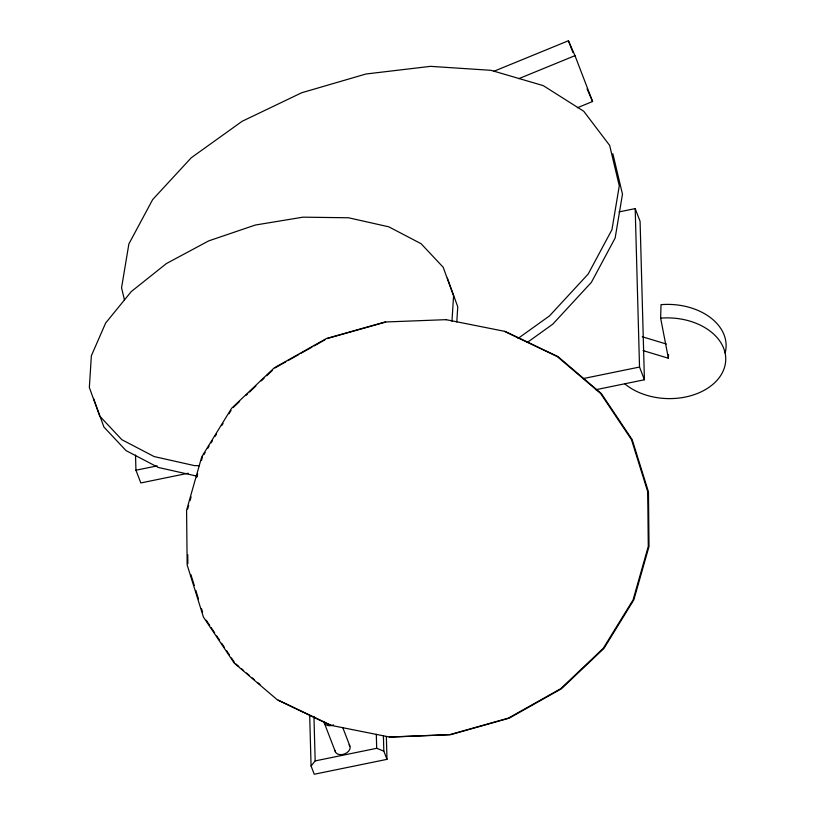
<?xml version="1.0" encoding="UTF-8"?>
<svg xmlns="http://www.w3.org/2000/svg" width="815" height="815" viewBox="0 0 815 815"><rect width="100%" height="100%" fill="white"/><g stroke="black" fill="none" stroke-linecap="round" stroke-linejoin="round"><path stroke-width="1.22" d="M643.066 350.593L668.392 358.243L660.639 318.145L661.026 304.657A57.345 40.353 1.6 0 1 725.146 352.956M668.392 358.243L668.504 354.566M451.958 321.283L453.578 295.876L443.177 267.249L421.08 243.695L388.786 226.825L348.494 217.768L302.956 217.167L255.268 225.052L208.691 240.883L166.382 263.581L131.235 291.607L105.644 323.046L91.362 355.758L89.344 387.502L99.736 416.139L121.832 439.693L154.127 456.563L194.418 465.61L199.481 465.681M456.787 322.027L457.755 306.786L447.364 278.149M187.654 509.069L188.693 505.422M190.068 500.573L191.107 496.926M196.619 477.509L197.658 473.872M201.448 460.516L202.487 456.869M203.811 454.719L205.136 452.559M207.794 448.25L209.119 446.09M211.116 442.851L212.44 440.691M215.099 436.382L216.423 434.222M221.731 425.593L223.066 423.443M229.035 413.735L231.022 410.495M311.075 766.008L315.171 760.904L376.693 748.302L383.824 751.104L386.982 759.346L314.244 774.25L311.075 766.008L309.68 715.183M233.263 407.48L239.59 401.469M245.926 395.458L247.74 393.747M249.553 392.025L255.879 386.015M261.309 380.86L264.029 378.292M266.739 375.715L272.169 370.56M518.034 338.449L549.544 315.863L588.175 274.044L611.953 229.677L619.288 185.81L609.651 145.406L583.713 111.237L543.238 85.626L490.987 70.314L430.524 66.351L365.955 74.002L301.703 92.747L242.126 121.303L191.291 157.733L152.67 199.563L128.882 243.919L121.557 287.787L124.481 300.032M527.325 342.412L552.743 324.197L591.374 282.367L615.152 238.011L622.477 194.143L612.849 153.74M274.889 367.983L285.78 361.86M287.96 360.627L298.861 354.505M301.041 353.272L311.931 347.139M314.111 345.917L325.002 339.784M493.523 71.435L568.432 40.75L574.982 55.654L592.587 101.508L577.356 107.753M518.798 78.668L574.982 55.654M327.182 338.561L385.678 322.078M618.993 211.931L635.191 208.609L640.081 221.323L644.42 379.759L595.806 389.723M188.194 473.24L140.822 482.949L135.942 470.224L157.132 465.885M583.438 378.537L639.531 367.045L635.191 208.609M446.396 319.643L384.955 322.007L326.458 338.5L274.156 367.922L231.623 408.274L201.753 456.808L186.584 510.21L187.144 564.856L203.393 617.006L234.231 663.104L277.558 700.024L330.411 725.238L389.927 737.106L450.644 734.672L509.141 718.188L561.433 688.767L603.966 648.404L633.836 599.871L649.015 546.468L648.455 491.832L632.206 439.682L601.358 393.574L558.041 356.654L505.178 331.44L445.662 319.582M389.203 737.035L449.911 734.61L508.407 718.117L560.71 688.695L603.243 648.343L633.112 599.809L648.282 546.407L647.731 491.761L631.472 439.611L600.635 393.513L557.307 356.593L504.454 331.369M197.383 476.245L158.314 467.464L126.019 450.593L103.923 427.04L93.531 398.413M642.24 336.748L666.364 344.032M278.282 700.095L331.145 725.309M235.922 663.991L238.815 666.456M241.698 668.921L243.624 670.562M246.517 673.017L249.4 675.482M252.293 677.937L254.219 679.578M258.07 682.868L259.995 684.508M206.226 620.215L209.73 625.451M211.136 627.55L214.64 632.786M216.739 635.934L219.541 640.121M221.649 643.269L224.451 647.456M226.55 650.604L229.351 654.791M231.46 657.939L234.262 662.126M587.045 88.896L592.587 101.508M568.432 40.75L572.945 52.506M639.531 367.045L644.42 379.759M342.748 727.5L349.859 746.02M324.288 722.915L335.393 751.858M190.893 574.626L194.296 585.537M195.804 590.386L198.453 598.882M201.478 608.581L202.609 612.218M386.361 736.475L386.982 759.346M383.407 735.853L383.824 751.104M376.306 734.325L376.693 748.302M313.948 716.436L315.171 760.904M135.524 455.014L135.942 470.224M187.766 554.75L187.858 563.654M333.61 724.922A7.804 5.348 -21 0 1 323.993 721.54M349.075 744.849A7.804 5.348 -21 0 1 344.725 753.865A7.804 5.348 -21 0 1 335.097 750.483M660.639 318.145A57.345 40.353 1.6 0 1 721.968 373.402A57.345 40.353 1.6 0 1 624.789 383.824"/></g></svg>
